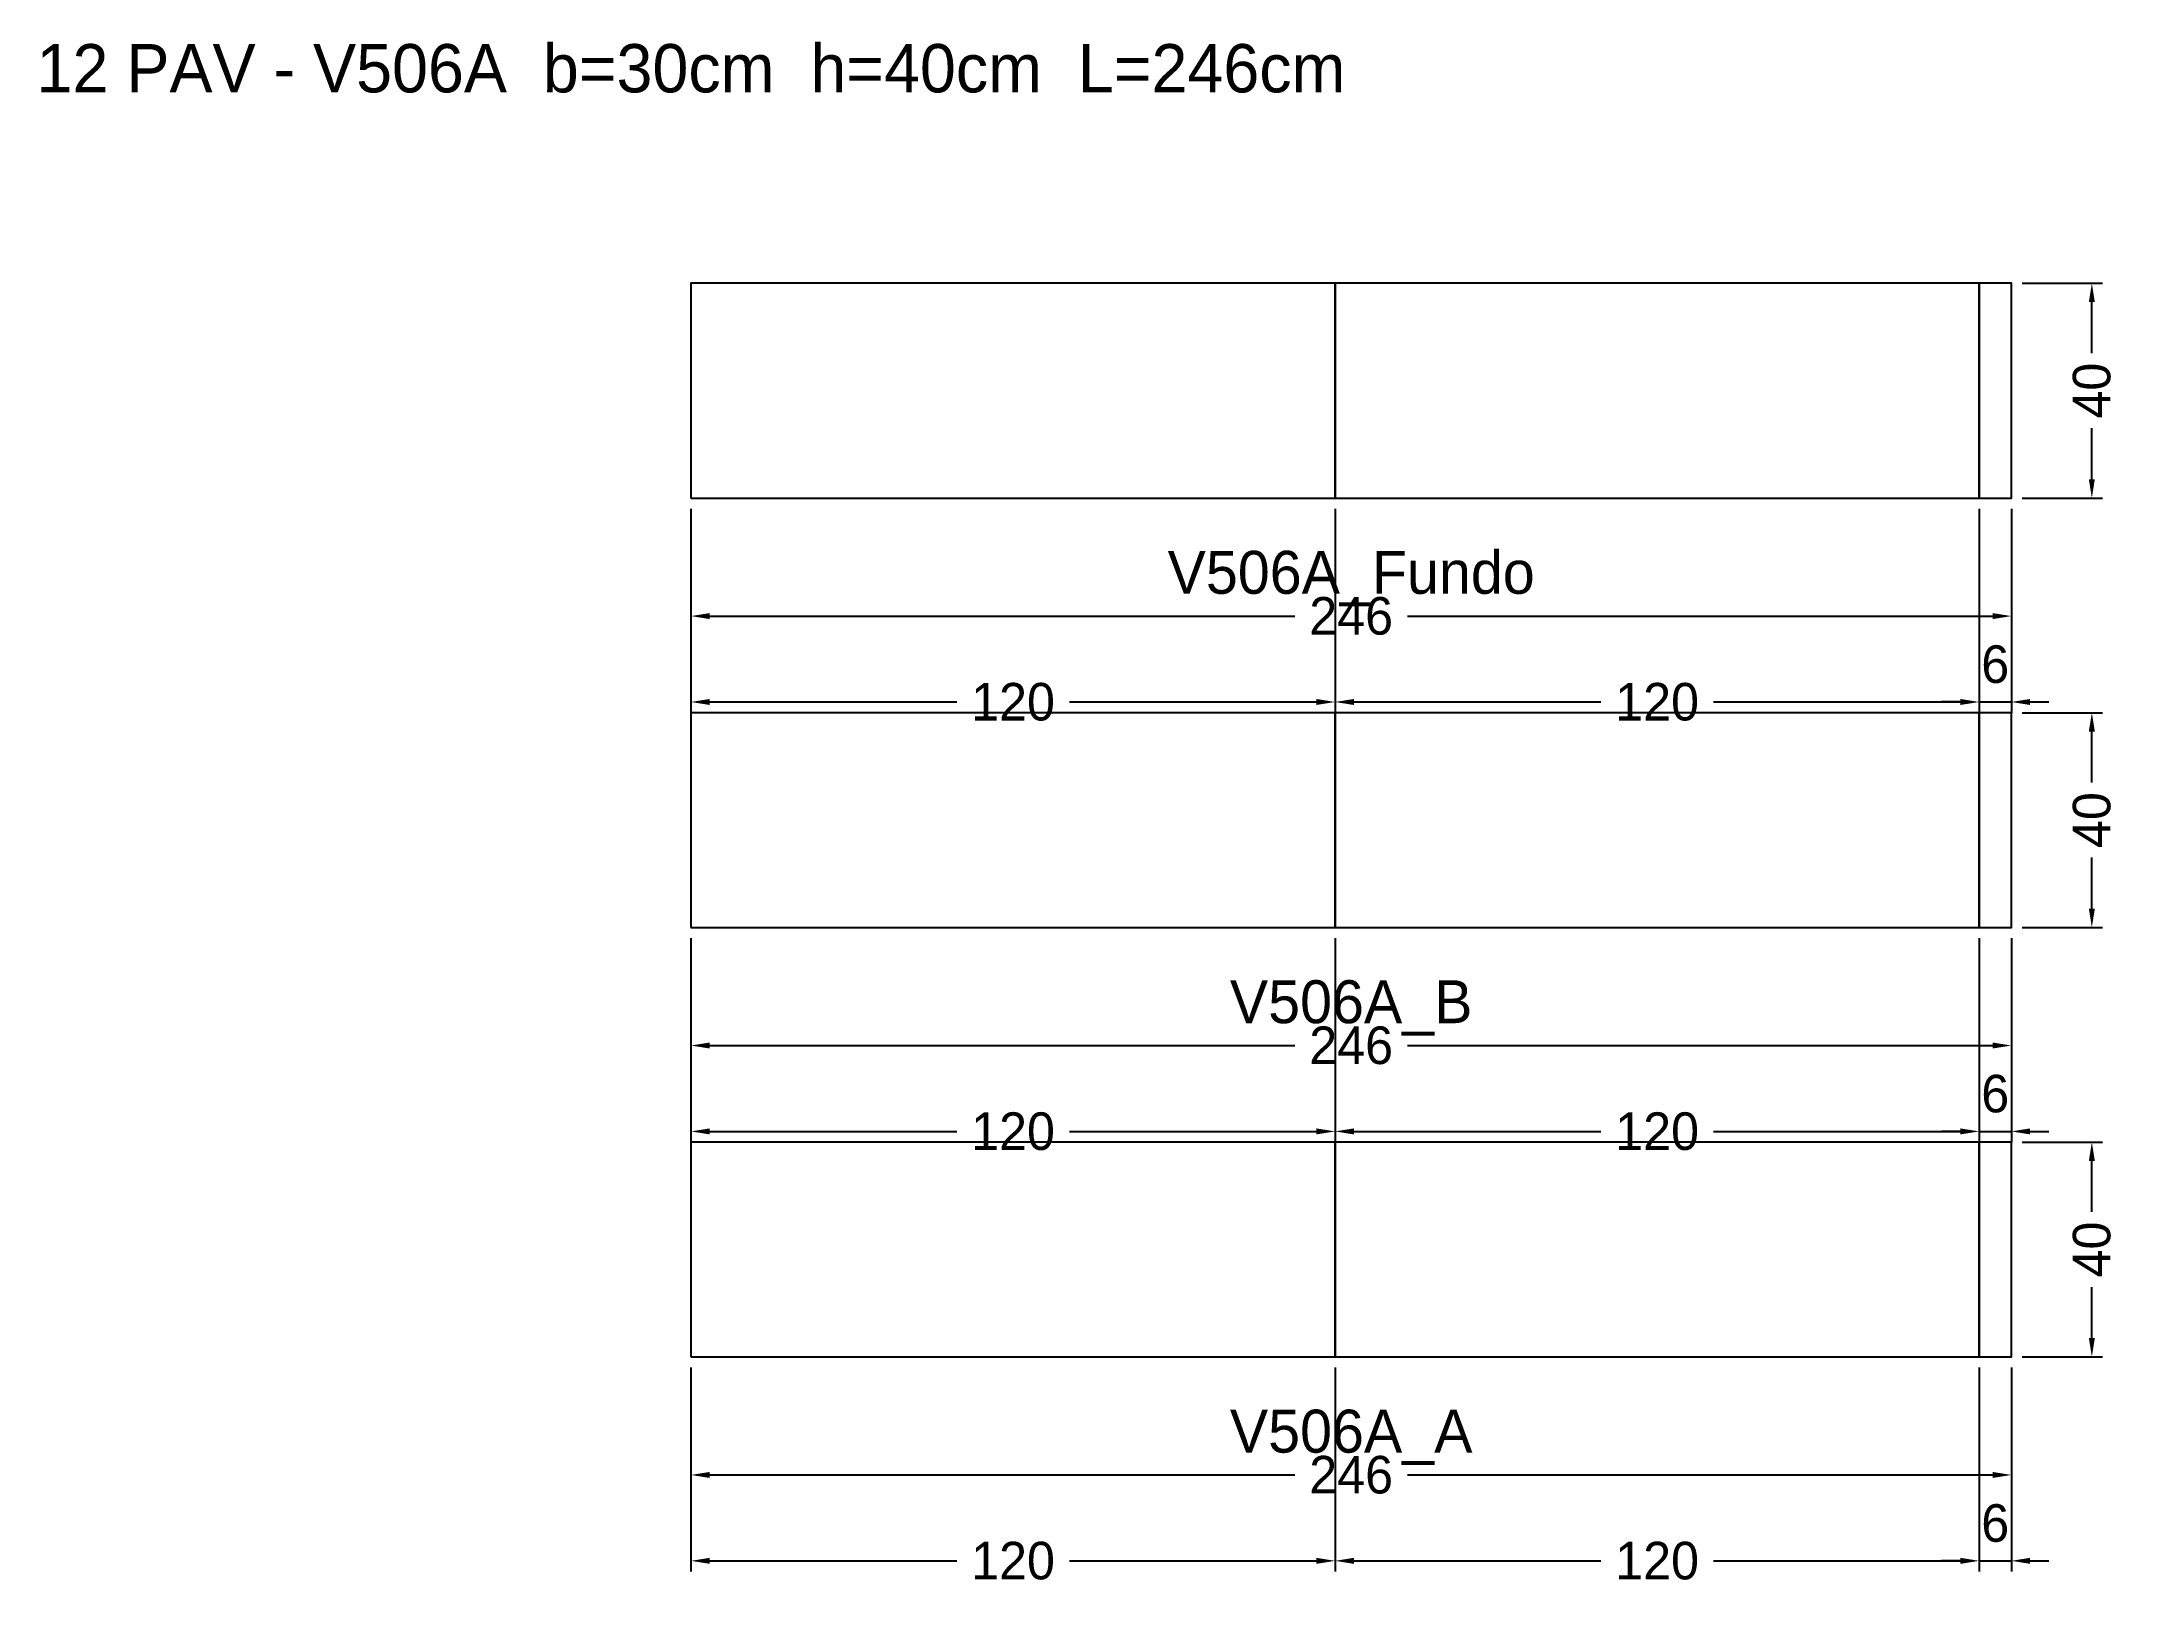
# Model space of a CAD drawing. Header units: metres. Extents: x -121 to 266, y -43 to 245.
import ezdxf

# ---------------------------------------------------------------- set-up
doc = ezdxf.new("R2010")
doc.units = ezdxf.units.M
for name, color, linetype in [('COTA', 3, 'Continuous'), ('NOMENCLATURA', 2, 'Continuous'), ('Paineis', 7, 'Continuous'), ('Texto Secao', 2, 'Continuous')]:
    doc.layers.add(name, color=color, linetype=linetype)
doc.dimstyles.new('COTA_VIG', dxfattribs={"dimtxt": 7, "dimasz": 3.5, "dimexe": 2, "dimexo": 2, "dimgap": 1.5, "dimtad": 1, "dimdec": 1, "dimcen": 2.5, "dimclrd": 3, "dimclre": 3, "dimclrt": 3, "dimazin": 3, "dimtfac": 1, "dimtmove": 0, "dimatfit": 3})

# ---------------------------------------------------------------- blocks, each defined once
blk = doc.blocks.new('_CLOSEDFILLED')
at = {"color": 0, "linetype": 'BYBLOCK'}
blk.add_solid([(-1, 0.16), (0, 0), (-1, -0.16)], dxfattribs=at)
blk = doc.blocks.new('*D1')
at = {"color": 3}
for p, q in [((0, -2), (0, -24)), ((246, -2), (246, -24)), ((3.5, -22), (112.5, -22)), ((133.5, -22), (242.5, -22))]:
    blk.add_line(p, q, dxfattribs=at)
at = {"layer": 'Defpoints'}
for p in [(0, 0), (246, 0), (0, -22)]:
    blk.add_point(p, dxfattribs=at)
at = {"layer": 'COTA', "color": 3, "xscale": 3.5, "yscale": 3.5, "rotation": 180}
blk.add_blockref('_CLOSEDFILLED', (0, -22), dxfattribs=at)
at = {"layer": 'COTA', "color": 3, "xscale": 3.5, "yscale": 3.5}
blk.add_blockref('_CLOSEDFILLED', (246, -22), dxfattribs=at)
at = {"layer": 'COTA', "color": 3, "insert": (123, -22), "char_height": 7, "attachment_point": 5}
blk.add_mtext('246', dxfattribs=at)
blk = doc.blocks.new('*D2')
at = {"color": 3}
for p, q in [((0, -2), (0, -40)), ((120, -2), (120, -40)), ((3.5, -38), (49.5, -38)), ((70.5, -38), (116.5, -38))]:
    blk.add_line(p, q, dxfattribs=at)
at = {"layer": 'Defpoints'}
for p in [(0, 0), (120, 0), (0, -38)]:
    blk.add_point(p, dxfattribs=at)
at = {"layer": 'COTA', "color": 3, "xscale": 3.5, "yscale": 3.5, "rotation": 180}
blk.add_blockref('_CLOSEDFILLED', (0, -38), dxfattribs=at)
at = {"layer": 'COTA', "color": 3, "xscale": 3.5, "yscale": 3.5}
blk.add_blockref('_CLOSEDFILLED', (120, -38), dxfattribs=at)
at = {"layer": 'COTA', "color": 3, "insert": (60, -38), "char_height": 7, "attachment_point": 5}
blk.add_mtext('120', dxfattribs=at)
blk = doc.blocks.new('*D3')
at = {"color": 3}
for p, q in [((120, -2), (120, -40)), ((240, -2), (240, -40)), ((123.5, -38), (169.5, -38)), ((190.5, -38), (236.5, -38))]:
    blk.add_line(p, q, dxfattribs=at)
at = {"layer": 'Defpoints'}
for p in [(120, 0), (240, 0), (120, -38)]:
    blk.add_point(p, dxfattribs=at)
at = {"layer": 'COTA', "color": 3, "xscale": 3.5, "yscale": 3.5, "rotation": 180}
blk.add_blockref('_CLOSEDFILLED', (120, -38), dxfattribs=at)
at = {"layer": 'COTA', "color": 3, "xscale": 3.5, "yscale": 3.5}
blk.add_blockref('_CLOSEDFILLED', (240, -38), dxfattribs=at)
at = {"layer": 'COTA', "color": 3, "insert": (180, -38), "char_height": 7, "attachment_point": 5}
blk.add_mtext('120', dxfattribs=at)
blk = doc.blocks.new('*D5')
at = {"color": 3}
for p, q in [((248, 40), (263, 40)), ((261, 27), (261, 36.5)), ((261, 3.5), (261, 13)), ((248, 0), (263, 0))]:
    blk.add_line(p, q, dxfattribs=at)
at = {"layer": 'Defpoints'}
for p in [(246, 40), (246, 0), (261, 0)]:
    blk.add_point(p, dxfattribs=at)
at = {"layer": 'COTA', "color": 3, "xscale": 3.5, "yscale": 3.5}
for p, rotation in [((261, 40), 90), ((261, 0), 270)]:
    blk.add_blockref('_CLOSEDFILLED', p, dxfattribs=dict(at, rotation=rotation))
at = {"layer": 'COTA', "color": 3, "insert": (261, 20), "char_height": 7, "attachment_point": 5, "rotation": 90}
blk.add_mtext('40', dxfattribs=at)
blk = doc.blocks.new('*D6')
at = {"color": 3}
for p, q in [((0, 78), (0, 56)), ((246, 78), (246, 56)), ((3.5, 58), (112.5, 58)), ((133.5, 58), (242.5, 58))]:
    blk.add_line(p, q, dxfattribs=at)
at = {"layer": 'Defpoints'}
for p in [(0, 80), (246, 80), (0, 58)]:
    blk.add_point(p, dxfattribs=at)
at = {"layer": 'COTA', "color": 3, "xscale": 3.5, "yscale": 3.5, "rotation": 180}
blk.add_blockref('_CLOSEDFILLED', (0, 58), dxfattribs=at)
at = {"layer": 'COTA', "color": 3, "xscale": 3.5, "yscale": 3.5}
blk.add_blockref('_CLOSEDFILLED', (246, 58), dxfattribs=at)
at = {"layer": 'COTA', "color": 3, "insert": (123, 58), "char_height": 7, "attachment_point": 5}
blk.add_mtext('246', dxfattribs=at)
blk = doc.blocks.new('*D7')
at = {"color": 3}
for p, q in [((0, 78), (0, 40)), ((120, 78), (120, 40)), ((3.5, 42), (49.5, 42)), ((70.5, 42), (116.5, 42))]:
    blk.add_line(p, q, dxfattribs=at)
at = {"layer": 'Defpoints'}
for p in [(0, 80), (120, 80), (0, 42)]:
    blk.add_point(p, dxfattribs=at)
at = {"layer": 'COTA', "color": 3, "xscale": 3.5, "yscale": 3.5, "rotation": 180}
blk.add_blockref('_CLOSEDFILLED', (0, 42), dxfattribs=at)
at = {"layer": 'COTA', "color": 3, "xscale": 3.5, "yscale": 3.5}
blk.add_blockref('_CLOSEDFILLED', (120, 42), dxfattribs=at)
at = {"layer": 'COTA', "color": 3, "insert": (60, 42), "char_height": 7, "attachment_point": 5}
blk.add_mtext('120', dxfattribs=at)
blk = doc.blocks.new('*D8')
at = {"color": 3}
for p, q in [((120, 78), (120, 40)), ((240, 78), (240, 40)), ((123.5, 42), (169.5, 42)), ((190.5, 42), (236.5, 42))]:
    blk.add_line(p, q, dxfattribs=at)
at = {"layer": 'Defpoints'}
for p in [(120, 80), (240, 80), (120, 42)]:
    blk.add_point(p, dxfattribs=at)
at = {"layer": 'COTA', "color": 3, "xscale": 3.5, "yscale": 3.5, "rotation": 180}
blk.add_blockref('_CLOSEDFILLED', (120, 42), dxfattribs=at)
at = {"layer": 'COTA', "color": 3, "xscale": 3.5, "yscale": 3.5}
blk.add_blockref('_CLOSEDFILLED', (240, 42), dxfattribs=at)
at = {"layer": 'COTA', "color": 3, "insert": (180, 42), "char_height": 7, "attachment_point": 5}
blk.add_mtext('120', dxfattribs=at)
blk = doc.blocks.new('*D10')
at = {"color": 3}
for p, q in [((248, 120), (263, 120)), ((261, 107), (261, 116.5)), ((261, 83.5), (261, 93)), ((248, 80), (263, 80))]:
    blk.add_line(p, q, dxfattribs=at)
at = {"layer": 'Defpoints'}
for p in [(246, 120), (246, 80), (261, 80)]:
    blk.add_point(p, dxfattribs=at)
at = {"layer": 'COTA', "color": 3, "xscale": 3.5, "yscale": 3.5}
for p, rotation in [((261, 120), 90), ((261, 80), 270)]:
    blk.add_blockref('_CLOSEDFILLED', p, dxfattribs=dict(at, rotation=rotation))
at = {"layer": 'COTA', "color": 3, "insert": (261, 100), "char_height": 7, "attachment_point": 5, "rotation": 90}
blk.add_mtext('40', dxfattribs=at)
blk = doc.blocks.new('*D11')
at = {"color": 3}
for p, q in [((0, 158), (0, 136)), ((246, 158), (246, 136)), ((3.5, 138), (112.5, 138)), ((133.5, 138), (242.5, 138))]:
    blk.add_line(p, q, dxfattribs=at)
at = {"layer": 'Defpoints'}
for p in [(0, 160), (246, 160), (0, 138)]:
    blk.add_point(p, dxfattribs=at)
at = {"layer": 'COTA', "color": 3, "xscale": 3.5, "yscale": 3.5, "rotation": 180}
blk.add_blockref('_CLOSEDFILLED', (0, 138), dxfattribs=at)
at = {"layer": 'COTA', "color": 3, "xscale": 3.5, "yscale": 3.5}
blk.add_blockref('_CLOSEDFILLED', (246, 138), dxfattribs=at)
at = {"layer": 'COTA', "color": 3, "insert": (123, 138), "char_height": 7, "attachment_point": 5}
blk.add_mtext('246', dxfattribs=at)
blk = doc.blocks.new('*D12')
at = {"color": 3}
for p, q in [((0, 158), (0, 120)), ((120, 158), (120, 120)), ((3.5, 122), (49.5, 122)), ((70.5, 122), (116.5, 122))]:
    blk.add_line(p, q, dxfattribs=at)
at = {"layer": 'Defpoints'}
for p in [(0, 160), (120, 160), (0, 122)]:
    blk.add_point(p, dxfattribs=at)
at = {"layer": 'COTA', "color": 3, "xscale": 3.5, "yscale": 3.5, "rotation": 180}
blk.add_blockref('_CLOSEDFILLED', (0, 122), dxfattribs=at)
at = {"layer": 'COTA', "color": 3, "xscale": 3.5, "yscale": 3.5}
blk.add_blockref('_CLOSEDFILLED', (120, 122), dxfattribs=at)
at = {"layer": 'COTA', "color": 3, "insert": (60, 122), "char_height": 7, "attachment_point": 5}
blk.add_mtext('120', dxfattribs=at)
blk = doc.blocks.new('*D13')
at = {"color": 3}
for p, q in [((120, 158), (120, 120)), ((240, 158), (240, 120)), ((123.5, 122), (169.5, 122)), ((190.5, 122), (236.5, 122))]:
    blk.add_line(p, q, dxfattribs=at)
at = {"layer": 'Defpoints'}
for p in [(120, 160), (240, 160), (120, 122)]:
    blk.add_point(p, dxfattribs=at)
at = {"layer": 'COTA', "color": 3, "xscale": 3.5, "yscale": 3.5, "rotation": 180}
blk.add_blockref('_CLOSEDFILLED', (120, 122), dxfattribs=at)
at = {"layer": 'COTA', "color": 3, "xscale": 3.5, "yscale": 3.5}
blk.add_blockref('_CLOSEDFILLED', (240, 122), dxfattribs=at)
at = {"layer": 'COTA', "color": 3, "insert": (180, 122), "char_height": 7, "attachment_point": 5}
blk.add_mtext('120', dxfattribs=at)
blk = doc.blocks.new('*D15')
at = {"color": 3}
for p, q in [((248, 200), (263, 200)), ((261, 187), (261, 196.5)), ((261, 163.5), (261, 173)), ((248, 160), (263, 160))]:
    blk.add_line(p, q, dxfattribs=at)
at = {"layer": 'Defpoints'}
for p in [(246, 200), (246, 160), (261, 160)]:
    blk.add_point(p, dxfattribs=at)
at = {"layer": 'COTA', "color": 3, "xscale": 3.5, "yscale": 3.5}
for p, rotation in [((261, 200), 90), ((261, 160), 270)]:
    blk.add_blockref('_CLOSEDFILLED', p, dxfattribs=dict(at, rotation=rotation))
at = {"layer": 'COTA', "color": 3, "insert": (261, 180), "char_height": 7, "attachment_point": 5, "rotation": 90}
blk.add_mtext('40', dxfattribs=at)

msp = doc.modelspace()

# ---------------------------------------------------------------- linework, layer by layer
at = {"layer": 'Paineis'}
for points in [[(0, 160), (120, 160), (120, 200), (0, 200)], [(120, 160), (240, 160), (240, 200), (120, 200)], [(240, 160), (246, 160), (246, 200), (240, 200)], [(0, 80), (120, 80), (120, 120), (0, 120)], [(120, 80), (240, 80), (240, 120), (120, 120)], [(240, 80), (246, 80), (246, 120), (240, 120)], [(0, 0), (120, 0), (120, 40), (0, 40)], [(120, 0), (240, 0), (240, 40), (120, 40)], [(240, 0), (246, 0), (246, 40), (240, 40)]]:
    msp.add_lwpolyline(points, close=True, dxfattribs=at)

# ---------------------------------------------------------------- texts
at = {"layer": 'NOMENCLATURA', "insert": (0, 240), "char_height": 9, "width": 266, "attachment_point": 5}
msp.add_mtext('12 PAV - V506A  b=30cm  h=40cm  L=246cm', dxfattribs=at)
at = {"layer": 'Texto Secao', "char_height": 8, "width": 266, "attachment_point": 5}
for s, insert in [('V506A_Fundo', (123, 145)), ('V506A_B', (123, 65)), ('V506A_A', (123, -15))]:
    msp.add_mtext(s, dxfattribs=dict(at, insert=insert))

# ---------------------------------------------------------------- dimensions: what is measured, and where the dimension line sits
at = {"layer": 'COTA'}
for base, p1, p2, picture, middle in [((261, 160), (246, 160), (246, 200), '*D15', (261, 180)), ((261, 80), (246, 80), (246, 120), '*D10', (261, 100)), ((261, 0), (246, 0), (246, 40), '*D5', (261, 20))]:
    dim = msp.add_linear_dim(base=base, p1=p1, p2=p2, angle=90, dimstyle='COTA_VIG', dxfattribs=at)
    dim.commit()
    dim.dimension.update_dxf_attribs({"geometry": picture, "text_midpoint": middle})
for base, p1, p2, picture, middle in [((0, 138), (0, 160), (246, 160), '*D11', (123, 138)), ((0, 122), (0, 160), (120, 160), '*D12', (60, 122)), ((120, 122), (120, 160), (240, 160), '*D13', (180, 122)), ((0, 58), (0, 80), (246, 80), '*D6', (123, 58)), ((0, 42), (0, 80), (120, 80), '*D7', (60, 42)), ((120, 42), (120, 80), (240, 80), '*D8', (180, 42)), ((0, -22), (0, 0), (246, 0), '*D1', (123, -22)), ((0, -38), (0, 0), (120, 0), '*D2', (60, -38)), ((120, -38), (120, 0), (240, 0), '*D3', (180, -38))]:
    dim = msp.add_linear_dim(base=base, p1=p1, p2=p2, dimstyle='COTA_VIG', dxfattribs=at)
    dim.commit()
    dim.dimension.update_dxf_attribs({"geometry": picture, "text_midpoint": middle})
for base, p1, p2 in [((240, 122), (240, 160), (246, 160)), ((240, 42), (240, 80), (246, 80)), ((240, -38), (240, 0), (246, 0))]:
    msp.add_linear_dim(base=base, p1=p1, p2=p2, dimstyle='COTA_VIG', dxfattribs=at).render()

doc.saveas('drawing.dxf')
